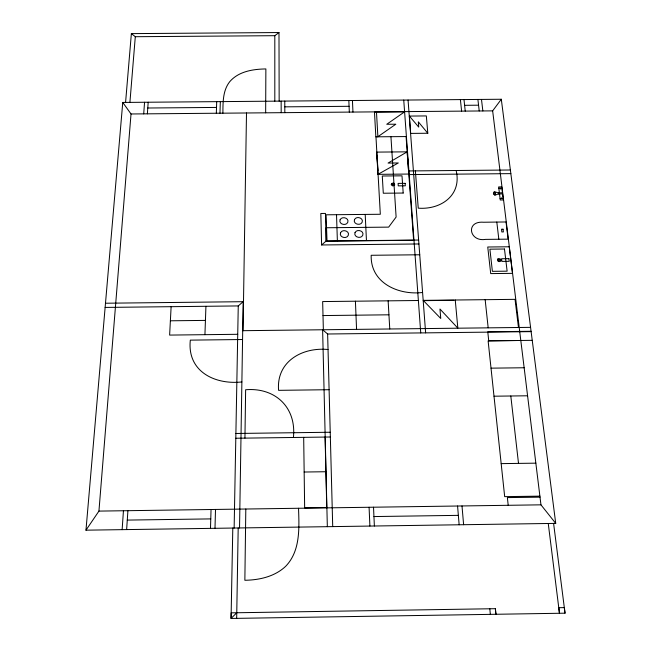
<?xml version="1.0" encoding="UTF-8"?>
<svg xmlns="http://www.w3.org/2000/svg" width="651" height="651" viewBox="0 0 651 651"><rect width="100%" height="100%" fill="white"/><g stroke="black" fill="none" stroke-linecap="round" stroke-linejoin="round"><path stroke-width="0.98" d="M274.812 101.165L274.812 35.691L278.986 32.55L279.157 101.157M265.657 112.81L265.868 68.941C252.979 69.128 238.559 71.382 229.713 81.709C222.691 90.627 223 102.459 222.894 113.184M244.939 438.123L245.63 389.754C275.292 387.231 296.604 407.542 293.414 437.488M245.809 509.017L244.857 580.277C259.423 580.049 274.771 576.615 285.643 566.329C300.526 550.982 299.191 527.969 298.532 508.268M239.535 527.953L243.173 301.698L238.258 305.929L105.128 307.427M243.035 330.684L246.501 112.932M236.671 618.36L238.193 527.969M232.798 528.051L231.064 618.45L565.027 613.185L564.327 607.611L558.77 607.7M234.14 528.034L238.258 305.929M214.993 528.311L215.505 509.448M210.493 528.368L211.046 509.505M219.973 113.209L220.331 101.621M216.327 113.241L216.71 101.654M204.935 334.671L205.928 306.32M171.123 306.711L169.626 335.086L237.737 334.297M126.636 529.58L127.913 510.685M122.136 529.654L123.446 510.75M147.362 113.835L148.192 102.231M143.708 113.868L144.563 102.264M85.973 530.174L98.936 511.1L131.022 113.974L122.762 102.443L501.303 99.253L555.726 523.38L85.973 530.174L122.762 102.443M129.915 102.386L135.302 36.708L131.364 33.624L125.578 102.419M555.726 523.38L540.957 504.834L492.652 110.865L501.303 99.253M236.777 612.754L231.064 618.45L231.186 612.843L495.378 608.693L495.924 614.275L495.37 608.693M390.942 136.694L396.117 217.043L388.655 227.126L326.11 227.76L326.184 241L325.443 213.43L320.829 213.479L321.602 244.971L326.184 241L418.626 240.048M377.743 136.808L395.832 124.203L386.735 124.276L404.588 111.85L374.471 112.102L375.855 136.824L406.387 136.555M407.144 151.838L388.094 163.059L398.306 162.962L377.946 174.338L376.701 152.106L407.144 151.838L408.763 174.053L377.946 174.338M496.803 222.072L483.603 222.243C465.351 220.697 469.143 242.107 485.5 239.389L508.122 239.153L506.022 221.975L496.811 222.072L498.829 239.251M235.89 433.485L330.228 432.248M235.8 438.245L330.35 437M501.172 463.626L535.846 463.162M304.155 472.024L325.907 471.731M539.891 496.143L504.68 496.64L488.12 340.864L520.808 340.473M540.021 497.152L507.373 497.608L508.203 505.298M98.936 511.1L540.957 504.834M127.279 520.092L210.769 518.896M373.951 516.56L458.361 515.356M105.486 303.228L243.498 301.69M418.373 300.502L322.66 301.568L323.352 329.756M424.647 300.64L453.837 300.306M323.002 315.564L388.94 314.807M170.383 320.797L205.439 320.398M242.709 330.692L530.573 327.355M531.078 331.278L487.77 331.782L488.738 340.847L532.241 340.335M327.339 526.683L322.619 329.764L327.632 334.004L531.126 331.636M242.563 339.513L190.32 340.131C186.935 371.298 214.586 384.928 241.879 381.95M328.039 349.514C302.276 346.967 276.17 361.492 278.587 390.34L329.105 389.705M491.025 368.157L524.153 367.758M494.003 396.207L527.587 395.784M498.812 188.237L501.888 188.204M502.45 192.818L498.105 192.859L494.76 191.752L493.979 191.931L493.417 193.331L493.637 194.323L495.159 195.137L498.243 193.974L502.588 193.933M500.066 198.563L503.158 198.571M321.602 244.971L418.927 243.962M419.74 254.769L371.184 255.282C370.313 283.047 398.567 295.399 422.589 292.478M147.777 108.009L216.523 107.431M284.796 106.845L349.082 106.3M464.611 105.316L478.558 105.193M131.022 113.974L492.652 110.865M409.365 116.073L426.332 115.927L427.805 133.252L410.675 133.398L409.365 116.073L418.739 127.108L418.316 121.827L427.805 133.252M408.918 170.944L510.384 170.001M409.178 174.582L510.848 173.63M131.364 33.624L278.986 32.55M135.302 36.708L274.812 35.691M553.594 523.412L565.027 613.185M548.256 523.494L559.461 613.266L558.794 607.7M518.465 327.42L515.039 299.346L423.183 300.371L440.751 318.469L439.962 309.013L457.832 328.12L455.252 300.013M499.374 192.842L498.658 186.927L501.726 186.894L503.321 199.938L500.237 199.971L499.504 193.965M498.414 192.859L498.544 193.974M481.488 99.424L482.847 110.947M477.899 99.448L479.226 110.979M510.799 395.995L518.513 463.398M463.992 99.57L465.229 111.101M485.158 299.68L488.169 327.77M460.395 99.603L461.608 111.134M456.139 170.505C462.064 195.162 440.955 209.907 418.243 208.165L415.387 170.887M489.821 608.775L490.341 614.357M461.998 505.949L463.618 524.714M457.572 506.014L459.15 524.779M408.063 100.042L425.632 332.864M403.742 100.075L420.741 332.921M406.078 136.555L413.629 240.276L327.022 241.171L326.07 214.806L380.322 214.269L375.969 136.816M388.134 300.835L389.762 328.983M376.481 112.086L377.889 136.8M377.108 155.776L377.938 170.521M365.203 214.415L366.456 240.512M373.519 507.202L374.374 526M352.443 100.506L352.956 112.062M369.084 507.267L369.898 526.065M348.838 100.539L349.327 112.102M355.413 301.201L356.569 329.365M336.518 214.7L337.373 240.813M327.632 334.004L332.718 526.61M325.077 437.073L326.761 507.544L304.652 507.861L303.683 437.35M284.764 101.084L284.829 112.656M281.142 101.108L281.191 112.68M500.171 188.749C501.132 189.522 500.204 187.439 500.171 188.749M355.023 232.635C353.33 237.045 360.98 239.332 362.77 235.247C364.446 230.845 356.821 228.582 355.023 232.635M354.469 219.639C352.809 224.009 360.394 226.231 362.168 222.219C363.819 217.857 356.26 215.644 354.469 219.639M340.538 232.781C338.813 237.2 346.47 239.47 348.269 235.393C349.978 230.991 342.345 228.729 340.538 232.781M340.091 219.786C338.382 224.156 345.982 226.377 347.764 222.357C349.457 217.995 341.881 215.79 340.091 219.786M501.62 198.417C500.774 198.36 502.084 197.294 501.62 198.417M494.386 192.257C493.482 198.107 497.462 192.932 494.386 192.257M498.438 259.48L498.585 260.734L500.058 260.717L499.911 259.464L498.438 259.48M497.828 259.017L497.454 260.392L498.08 261.214L499.105 261.653L500.676 261.181L501.115 260.351L500.416 258.992L498.747 258.553L497.828 259.017M391.625 183.484L391.194 184.754L392.724 185.926L394.254 185.486L394.718 184.721L394.124 183.46L393.163 183.053L391.625 183.484M392.195 183.916L391.943 184.64L392.813 185.307L393.961 184.615L393.066 183.663L392.195 183.916M405.142 183.338L398.103 183.403L398.266 185.861L405.321 185.795L405.142 183.338M403.189 193.046L383.293 193.233L382.283 176.006L402.001 175.827L403.189 193.046M503.052 229.201L501.498 229.217L501.823 231.951L503.386 231.935L503.052 229.201M509.245 246.778L487.745 247.006L490.708 273.591L512.5 273.363L509.245 246.778M504.476 249.016L489.894 249.17L492.384 271.329L507.129 271.174L504.476 249.016M508.903 258.667L501.587 258.748L501.897 261.401L509.22 261.328L508.903 258.667"/></g></svg>
